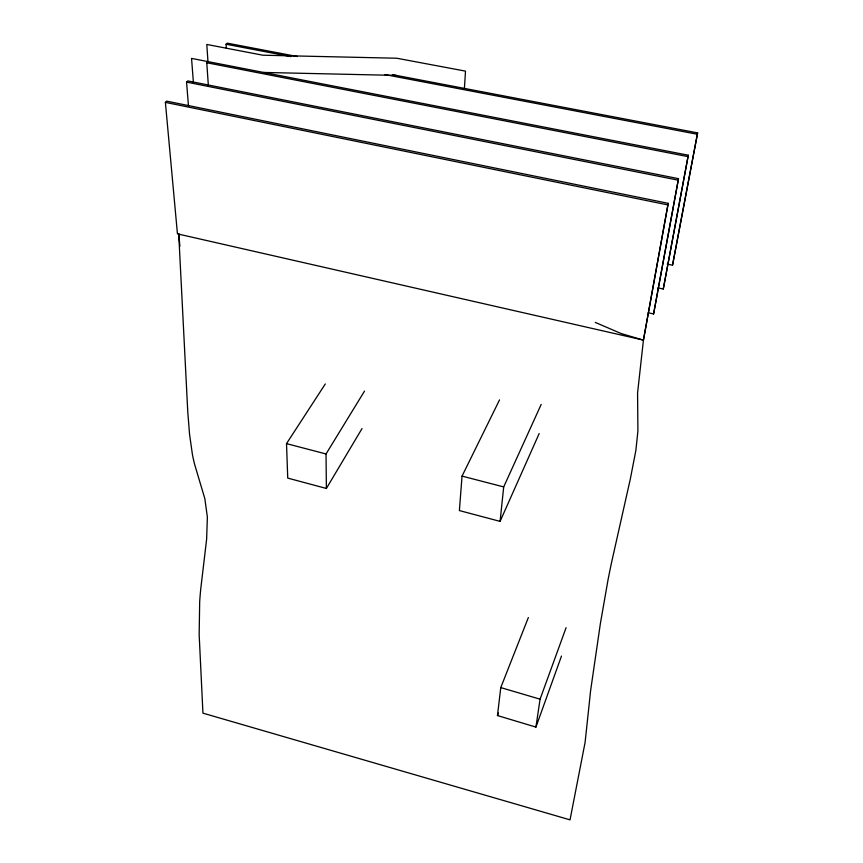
<?xml version="1.0" encoding="UTF-8"?>
<svg xmlns="http://www.w3.org/2000/svg" width="863" height="863" viewBox="0 0 863 863"><rect width="100%" height="100%" fill="white"/><g stroke="black" fill="none" stroke-linecap="round" stroke-linejoin="round"><path stroke-width="1.29" d="M464.413 88.404L465.502 71.133L396.775 58.231L262.881 55.21L206.796 44.455L207.961 61.597L206.775 62.74L208.35 85.48M499.537 399.893L462.05 476.106L459.386 510.572L500.087 521.381L539.192 433.528M668.199 203.334L643.431 340.119L177.444 233.862L165.383 102.384L166.678 101.144L668.199 203.334L643.431 340.119L637.574 392.967L637.908 431.015L635.88 450.4L630.314 479.041L611.662 562.029A122.6 11.521 -77 0 0 608.037 579.785L600.378 623.55L590.605 690.637A177.756 15.307 -77 0 0 589.623 700.055L585.082 742.439L570.033 819.85L202.945 713.151L199.159 634.672L199.677 601.899A147.497 49.45 -75.7 0 1 200.842 588.124L206.624 539.224L207.368 517.077L204.811 498.544L194.898 465.319A161.618 59.471 -78.7 0 1 192.384 454.294L189.515 433.97L187.767 411.834L178.717 233.873M500.087 521.381L503.701 486.915L541.177 404.445M561.479 656.063L535.923 727.088L497.466 715.556L500.767 687.595L528.361 617.53M535.923 727.088L540.076 699.181L566.085 627.714M648.318 312.794L653.582 313.97L678.501 178.663L187.8 80.917L186.559 82.104L188.49 106.214M678.501 178.663L653.582 313.97M658.005 287.886L663.28 289.029L688.296 155.211L191.554 58.404L193.388 82.363M688.296 155.211L663.28 289.029M667.25 264.089L672.525 265.211L697.617 132.891L392.395 74.66M697.617 132.891L672.525 265.211M497.466 715.556L498.436 713.054M325.308 383.949L286.516 443.625L287.735 478.102L326.387 488.458L362.018 428.577M326.387 488.458L326.031 453.97L364.52 391.09M226.333 48.242L226.095 44.229L227.228 43.15L297.26 56.516M263.571 72.438L396.3 75.405M226.095 44.229L290.917 56.613M384.855 74.563L697.077 134.207M206.775 62.74L687.725 156.581M186.559 82.104L677.897 180.108M165.383 102.384L667.563 204.855M643.431 340.119L621.187 333.56L595.276 322.406M462.05 476.106L503.701 486.915M286.516 443.625L326.031 453.97M500.767 687.595L540.076 699.181M178.76 233.776L179.903 246.3"/></g></svg>
